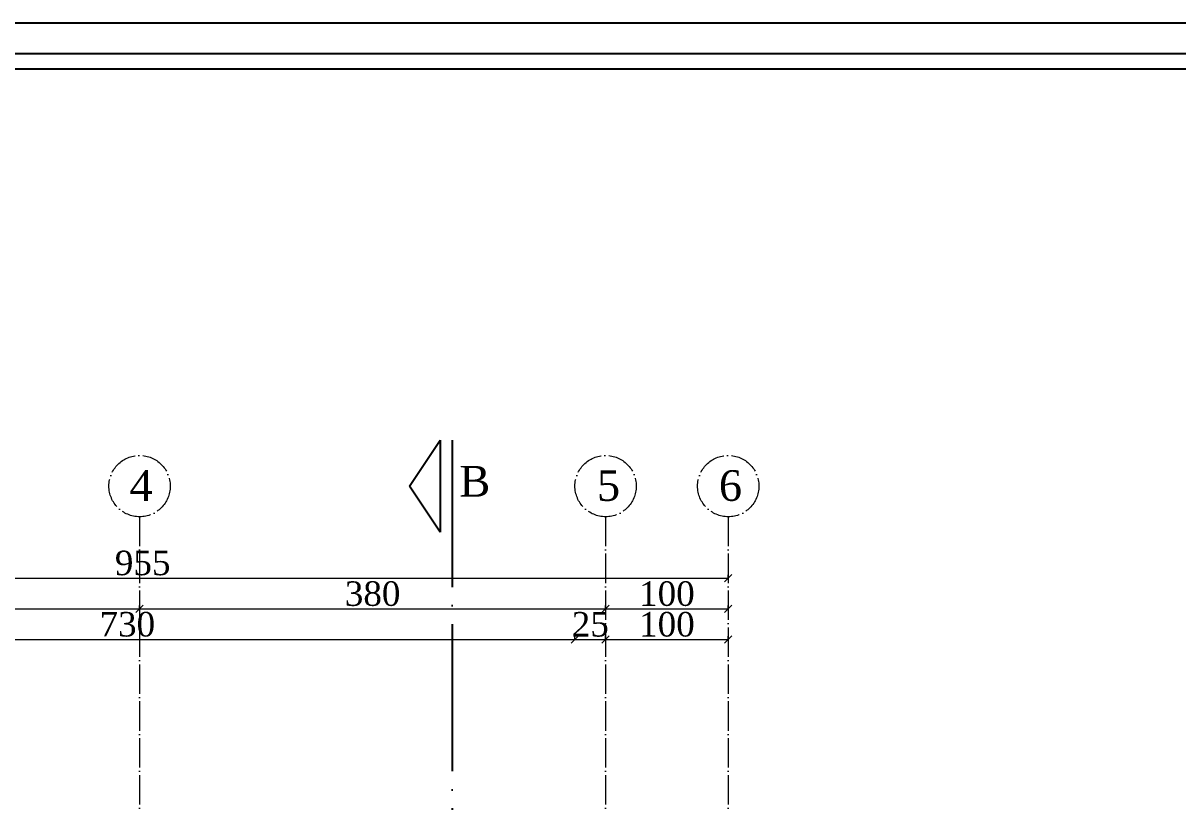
# Model space of a CAD drawing. Header units: metres. Extents: x -5196 to 34307, y 7076 to 19260.
# Drawn here: x 12517 to 13459, y 11539 to 12174 of the extents above; entities that cross this region are included whole.
import ezdxf

# ---------------------------------------------------------------- set-up
doc = ezdxf.new("R2010")
doc.units = ezdxf.units.M
doc.linetypes.add('ACAD_ISO04W100', pattern=[30, 24, -3, 0, -3])
doc.layers.add('YLZ-AKS', color=7, linetype='ACAD_ISO04W100', lineweight=5, true_color=0x2e2f36)
for name, color, linetype in [('YLZ-Kesit Çizgisi', 10, 'Continuous'), ('YLZ-PAFTA', 165, 'Continuous'), ('YLZ-YAZI', 113, 'Continuous')]:
    doc.layers.add(name, color=color, linetype=linetype)
doc.layers.add('YLZ-TEFRİŞ', color=191, linetype='Continuous', lineweight=20)
doc.layers.add('YLZ-ÖLÇÜ', color=251, linetype='Continuous', lineweight=5)
doc.styles.add('ARIAL', font='times.ttf')
doc.dimstyles.new('YLZ - Dış Ölçü', dxfattribs={"dimscale": 2, "dimtxt": 10, "dimasz": 3, "dimexe": 1.25, "dimexo": 1, "dimgap": 1, "dimtad": 1, "dimdec": 1, "dimrnd": 0.5, "dimtxsty": 'ARIAL', "dimblk": 'OBLIQUE', "dimcen": 1, "dimclrd": 250, "dimclre": 250, "dimclrt": 150, "dimadec": 0, "dimazin": 0, "dimtfac": 1, "dimtdec": 1, "dimtmove": 1, "dimatfit": 3, "dimldrblk": 'OBLIQUE', "dimfxl": 0, "dimarcsym": 0})

# ---------------------------------------------------------------- blocks, each defined once
blk = doc.blocks.new('Aks')
at = {"layer": 'YLZ-AKS'}
for p, q in [((479570.78, 4514594.56), (479570.78, 4512399.56)), ((479950.78, 4514594.56), (479950.78, 4512399.56)), ((480050.78, 4514594.56), (480050.78, 4512399.56))]:
    blk.add_line(p, q, dxfattribs=at)
for centre in [(479570.78, 4514619.56), (479950.78, 4514619.56), (480050.78, 4514619.56)]:
    blk.add_circle(centre, 25, dxfattribs=at)
at = {"layer": 'YLZ-Kesit Çizgisi', "linetype": 'ACAD_ISO04W100', "ltscale": 5}
blk.add_line((479825.78, 4514657.06), (479825.78, 4512337.06), dxfattribs=at)
blk.add_lwpolyline([(479815.78, 4514582.06), (479790.78, 4514619.56), (479815.78, 4514657.06), (479815.78, 4514582.06)], dxfattribs=at)
at = {"layer": 'YLZ-Kesit Çizgisi', "linetype": 'ACAD_ISO04W100', "ltscale": 5, "insert": (479831.55, 4514636), "char_height": 25, "attachment_point": 1, "style": 'ARIAL'}
blk.add_mtext_dynamic_manual_height_columns('B', width=209.7418, gutter_width=12.5, heights=[103.98], dxfattribs=at)
at = {"layer": 'YLZ-YAZI', "char_height": 25, "attachment_point": 1, "style": 'ARIAL'}
for s, insert in [('\\pi7.45917;4', (479555.1, 4514632.5)), ('\\pi8.63076;5', (479935.1, 4514632.5)), ('\\pi8.03595;6', (480035.1, 4514632.5))]:
    blk.add_mtext_dynamic_manual_height_columns(s, width=31.5189, gutter_width=12.5, heights=[8.55], dxfattribs=dict(at, insert=insert))
blk = doc.blocks.new('_Oblique')
at = {"color": 0, "linetype": 'ByBlock', "lineweight": -2}
blk.add_line((-0.5, -0.5), (0.5, 0.5), dxfattribs=at)
blk = doc.blocks.new('*D6072')
at = {"layer": 'Defpoints', "color": 0, "transparency": 16777216}
for p in [(482190.03, 4517160.65), (483145.03, 4517160.65), (483145.03, 4517160.65)]:
    blk.add_point(p, dxfattribs=at)
at = {"layer": 'YLZ-ÖLÇÜ', "color": 250, "lineweight": -2, "transparency": 16777216}
for p, q in [((482190.03, 4517160.65), (482190.03, 4517163.15)), ((482190.03, 4517160.65), (483145.03, 4517160.65)), ((483145.03, 4517160.65), (483145.03, 4517163.15))]:
    blk.add_line(p, q, dxfattribs=at)
at = {"layer": 'YLZ-ÖLÇÜ', "color": 250, "lineweight": -2, "transparency": 16777216, "xscale": 6, "yscale": 6, "zscale": 6, "rotation": 180}
blk.add_blockref('_Oblique', (482190.03, 4517160.65), dxfattribs=at)
at = {"layer": 'YLZ-ÖLÇÜ', "color": 250, "lineweight": -2, "transparency": 16777216, "xscale": 6, "yscale": 6, "zscale": 6}
blk.add_blockref('_Oblique', (483145.03, 4517160.65), dxfattribs=at)
at = {"layer": 'YLZ-ÖLÇÜ', "color": 150, "transparency": 16777216, "insert": (482667.53, 4517172.86), "char_height": 20, "attachment_point": 5, "style": 'ARIAL'}
blk.add_mtext('955', dxfattribs=at)
blk = doc.blocks.new('*D6078')
at = {"layer": 'Defpoints', "color": 0, "transparency": 16777216}
for p in [(483045.03, 4517135.65), (483145.03, 4517135.65), (483145.03, 4517135.65)]:
    blk.add_point(p, dxfattribs=at)
at = {"layer": 'YLZ-ÖLÇÜ', "color": 250, "lineweight": -2, "transparency": 16777216}
for p, q in [((483045.03, 4517135.65), (483045.03, 4517138.15)), ((483145.03, 4517135.65), (483145.03, 4517138.15)), ((483045.03, 4517135.65), (483145.03, 4517135.65))]:
    blk.add_line(p, q, dxfattribs=at)
at = {"layer": 'YLZ-ÖLÇÜ', "color": 250, "lineweight": -2, "transparency": 16777216, "xscale": 6, "yscale": 6, "zscale": 6, "rotation": 180}
blk.add_blockref('_Oblique', (483045.03, 4517135.65), dxfattribs=at)
at = {"layer": 'YLZ-ÖLÇÜ', "color": 250, "lineweight": -2, "transparency": 16777216, "xscale": 6, "yscale": 6, "zscale": 6}
blk.add_blockref('_Oblique', (483145.03, 4517135.65), dxfattribs=at)
at = {"layer": 'YLZ-ÖLÇÜ', "color": 150, "transparency": 16777216, "insert": (483095.03, 4517147.83), "char_height": 20, "attachment_point": 5, "style": 'ARIAL'}
blk.add_mtext('100', dxfattribs=at)
blk = doc.blocks.new('*D6080')
at = {"layer": 'Defpoints', "color": 0, "transparency": 16777216}
for p in [(482290.03, 4517110.65), (483020.03, 4517110.65), (483020.03, 4517110.65)]:
    blk.add_point(p, dxfattribs=at)
at = {"layer": 'YLZ-ÖLÇÜ', "color": 250, "lineweight": -2, "transparency": 16777216}
for p, q in [((482290.03, 4517110.65), (482290.03, 4517113.15)), ((482290.03, 4517110.65), (483020.03, 4517110.65)), ((483020.03, 4517110.65), (483020.03, 4517113.15))]:
    blk.add_line(p, q, dxfattribs=at)
at = {"layer": 'YLZ-ÖLÇÜ', "color": 250, "lineweight": -2, "transparency": 16777216, "xscale": 6, "yscale": 6, "zscale": 6, "rotation": 180}
blk.add_blockref('_Oblique', (482290.03, 4517110.65), dxfattribs=at)
at = {"layer": 'YLZ-ÖLÇÜ', "color": 250, "lineweight": -2, "transparency": 16777216, "xscale": 6, "yscale": 6, "zscale": 6}
blk.add_blockref('_Oblique', (483020.03, 4517110.65), dxfattribs=at)
at = {"layer": 'YLZ-ÖLÇÜ', "color": 150, "transparency": 16777216, "insert": (482655.03, 4517122.86), "char_height": 20, "attachment_point": 5, "style": 'ARIAL'}
blk.add_mtext('730', dxfattribs=at)
blk = doc.blocks.new('*D6081')
at = {"layer": 'Defpoints', "color": 0, "transparency": 16777216}
for p in [(483020.03, 4517110.65), (483045.03, 4517110.65), (483045.03, 4517110.65)]:
    blk.add_point(p, dxfattribs=at)
at = {"layer": 'YLZ-ÖLÇÜ', "color": 250, "lineweight": -2, "transparency": 16777216}
for p, q in [((483020.03, 4517110.65), (483020.03, 4517113.15)), ((483020.03, 4517110.65), (483045.03, 4517110.65)), ((483045.03, 4517110.65), (483045.03, 4517113.15))]:
    blk.add_line(p, q, dxfattribs=at)
at = {"layer": 'YLZ-ÖLÇÜ', "color": 250, "lineweight": -2, "transparency": 16777216, "xscale": 6, "yscale": 6, "zscale": 6, "rotation": 180}
blk.add_blockref('_Oblique', (483020.03, 4517110.65), dxfattribs=at)
at = {"layer": 'YLZ-ÖLÇÜ', "color": 250, "lineweight": -2, "transparency": 16777216, "xscale": 6, "yscale": 6, "zscale": 6}
blk.add_blockref('_Oblique', (483045.03, 4517110.65), dxfattribs=at)
at = {"layer": 'YLZ-ÖLÇÜ', "color": 150, "transparency": 16777216, "insert": (483032.53, 4517122.83), "char_height": 20, "attachment_point": 5, "style": 'ARIAL'}
blk.add_mtext('25', dxfattribs=at)
blk = doc.blocks.new('*D6082')
at = {"layer": 'Defpoints', "color": 0, "transparency": 16777216}
for p in [(483045.03, 4517110.65), (483145.03, 4517110.65), (483145.03, 4517110.65)]:
    blk.add_point(p, dxfattribs=at)
at = {"layer": 'YLZ-ÖLÇÜ', "color": 250, "lineweight": -2, "transparency": 16777216}
for p, q in [((483045.03, 4517110.65), (483045.03, 4517113.15)), ((483045.03, 4517110.65), (483145.03, 4517110.65)), ((483145.03, 4517110.65), (483145.03, 4517113.15))]:
    blk.add_line(p, q, dxfattribs=at)
at = {"layer": 'YLZ-ÖLÇÜ', "color": 250, "lineweight": -2, "transparency": 16777216, "xscale": 6, "yscale": 6, "zscale": 6, "rotation": 180}
blk.add_blockref('_Oblique', (483045.03, 4517110.65), dxfattribs=at)
at = {"layer": 'YLZ-ÖLÇÜ', "color": 250, "lineweight": -2, "transparency": 16777216, "xscale": 6, "yscale": 6, "zscale": 6}
blk.add_blockref('_Oblique', (483145.03, 4517110.65), dxfattribs=at)
at = {"layer": 'YLZ-ÖLÇÜ', "color": 150, "transparency": 16777216, "insert": (483095.03, 4517122.83), "char_height": 20, "attachment_point": 5, "style": 'ARIAL'}
blk.add_mtext('100', dxfattribs=at)
blk = doc.blocks.new('*D6085')
at = {"layer": 'Defpoints', "color": 0, "transparency": 16777216}
for p in [(482415.03, 4517135.65), (482665.03, 4517135.65), (482665.03, 4517135.65)]:
    blk.add_point(p, dxfattribs=at)
at = {"layer": 'YLZ-ÖLÇÜ', "color": 250, "lineweight": -2, "transparency": 16777216}
for p, q in [((482415.03, 4517135.65), (482415.03, 4517138.15)), ((482665.03, 4517135.65), (482665.03, 4517138.15)), ((482415.03, 4517135.65), (482665.03, 4517135.65))]:
    blk.add_line(p, q, dxfattribs=at)
at = {"layer": 'YLZ-ÖLÇÜ', "color": 250, "lineweight": -2, "transparency": 16777216, "xscale": 6, "yscale": 6, "zscale": 6, "rotation": 180}
blk.add_blockref('_Oblique', (482415.03, 4517135.65), dxfattribs=at)
at = {"layer": 'YLZ-ÖLÇÜ', "color": 250, "lineweight": -2, "transparency": 16777216, "xscale": 6, "yscale": 6, "zscale": 6}
blk.add_blockref('_Oblique', (482665.03, 4517135.65), dxfattribs=at)
at = {"layer": 'YLZ-ÖLÇÜ', "color": 150, "transparency": 16777216, "insert": (482540.03, 4517147.83), "char_height": 20, "attachment_point": 5, "style": 'ARIAL'}
blk.add_mtext('250', dxfattribs=at)
blk = doc.blocks.new('*D6086')
at = {"layer": 'Defpoints', "color": 0, "transparency": 16777216}
for p in [(482665.03, 4517135.65), (483045.03, 4517135.65), (483045.03, 4517135.65)]:
    blk.add_point(p, dxfattribs=at)
at = {"layer": 'YLZ-ÖLÇÜ', "color": 250, "lineweight": -2, "transparency": 16777216}
for p, q in [((482665.03, 4517135.65), (482665.03, 4517138.15)), ((483045.03, 4517135.65), (483045.03, 4517138.15)), ((482665.03, 4517135.65), (483045.03, 4517135.65))]:
    blk.add_line(p, q, dxfattribs=at)
at = {"layer": 'YLZ-ÖLÇÜ', "color": 250, "lineweight": -2, "transparency": 16777216, "xscale": 6, "yscale": 6, "zscale": 6, "rotation": 180}
blk.add_blockref('_Oblique', (482665.03, 4517135.65), dxfattribs=at)
at = {"layer": 'YLZ-ÖLÇÜ', "color": 250, "lineweight": -2, "transparency": 16777216, "xscale": 6, "yscale": 6, "zscale": 6}
blk.add_blockref('_Oblique', (483045.03, 4517135.65), dxfattribs=at)
at = {"layer": 'YLZ-ÖLÇÜ', "color": 150, "transparency": 16777216, "insert": (482855.03, 4517147.83), "char_height": 20, "attachment_point": 5, "style": 'ARIAL'}
blk.add_mtext('380', dxfattribs=at)
blk = doc.blocks.new('ZK. Dış Ölçü')
at = {"layer": 'YLZ-ÖLÇÜ'}
dim = blk.add_aligned_dim(p1=(482190.03, 4517160.65), p2=(483145.03, 4517160.65), distance=0, dimstyle='YLZ - Dış Ölçü', dxfattribs=at)
dim.commit()
dim.dimension.update_dxf_attribs({"geometry": '*D6072', "text_midpoint": (482667.53, 4517172.86)})
for base, p1, p2, picture, middle in [((482665.03, 4517135.65), (482415.03, 4517135.65), (482665.03, 4517135.65), '*D6085', (482540.03, 4517147.83)), ((483045.03, 4517135.65), (482665.03, 4517135.65), (483045.03, 4517135.65), '*D6086', (482855.03, 4517147.83)), ((483145.03, 4517135.65), (483045.03, 4517135.65), (483145.03, 4517135.65), '*D6078', (483095.03, 4517147.83)), ((483020.03, 4517110.65), (482290.03, 4517110.65), (483020.03, 4517110.65), '*D6080', (482655.03, 4517122.86)), ((483145.03, 4517110.65), (483045.03, 4517110.65), (483145.03, 4517110.65), '*D6082', (483095.03, 4517122.83))]:
    dim = blk.add_linear_dim(base=base, p1=p1, p2=p2, angle=180, dimstyle='YLZ - Dış Ölçü', dxfattribs=at)
    dim.commit()
    dim.dimension.update_dxf_attribs({"geometry": picture, "text_midpoint": middle})
dim = blk.add_linear_dim(base=(483045.03, 4517110.65), p1=(483020.03, 4517110.65), p2=(483045.03, 4517110.65), angle=180, dimstyle='YLZ - Dış Ölçü', dxfattribs=at)
dim.commit()
dim.dimension.update_dxf_attribs({"geometry": '*D6081', "text_midpoint": (483032.53, 4517110.65), "dimtype": 128})

msp = doc.modelspace()

# ---------------------------------------------------------------- linework, layer by layer
at = {"layer": 'YLZ-PAFTA'}
for points in [[(10032.1, 9173.82), (18557.1, 9173.82), (18557.1, 12173.82), (10032.1, 12173.82)], [(10057.1, 9198.82), (18532.1, 9198.82), (18532.1, 12148.82), (10057.1, 12148.82)], [(10069.6, 9211.32), (18519.6, 9211.32), (18519.6, 12136.32), (10069.6, 12136.32)]]:
    msp.add_lwpolyline(points, close=True, dxfattribs=at)

# ---------------------------------------------------------------- block references
at = {"layer": 'YLZ-TEFRİŞ'}
msp.add_blockref('Aks', (-466958.68, -4502823.23), dxfattribs=at)
at = {"layer": 'YLZ-ÖLÇÜ'}
msp.add_blockref('ZK. Dış Ölçü', (-470052.93, -4505439.33), dxfattribs=at)

doc.saveas('drawing.dxf')
